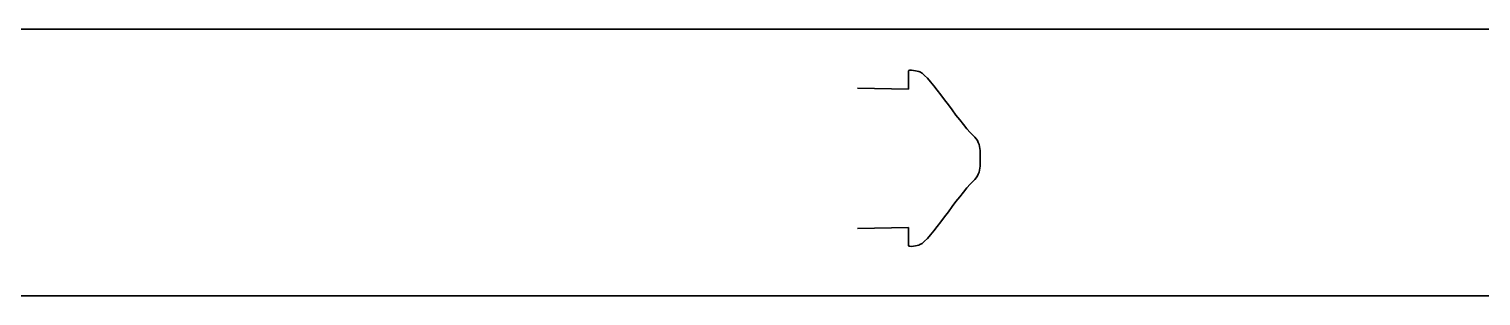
# Model space of a CAD drawing. Header units: inches. Extents: x 17 to 980, y -926 to -230.
# Drawn here: x 512.2 to 655.5, y -871.2 to -844.8 of the extents above; entities that cross this region are included whole.
import ezdxf

# ---------------------------------------------------------------- set-up
doc = ezdxf.new("R2010")
doc.units = ezdxf.units.IN
doc.header["$MEASUREMENT"] = 0
doc.layers.add('Layer 1', color=7, linetype='Continuous')

msp = doc.modelspace()

# ---------------------------------------------------------------- linework, layer by layer
at = {"layer": 'Layer 1', "color": 179, "lineweight": 35, "true_color": 0x231f20}
for points, knots in [([(728.67, -847.8), (728.67, -846.16), (727.35, -844.83), (725.71, -844.83), (725.71, -844.83), (149.46, -844.83), (149.46, -844.83), (148.02, -844.83), (146.63, -845.44), (145.6, -846.35)], [0, 0, 0, 0, 1, 1, 1, 2, 2, 2, 3, 3, 3, 3]), ([(593.94, -850.65), (593.94, -850.65), (598.96, -850.75), (598.96, -850.75), (598.96, -850.75), (598.96, -848.99), (598.96, -848.99), (598.96, -848.78), (599.88, -848.98), (600.08, -849.06), (601.18, -849.52), (603.74, -853.83), (605.38, -855.36), (605.79, -855.74), (606.02, -856.26), (606.02, -856.82), (606.02, -856.82), (606.02, -858.35), (606.02, -858.35), (606.02, -858.91), (605.79, -859.44), (605.38, -859.81), (603.74, -861.34), (601.18, -865.65), (600.08, -866.11), (599.88, -866.19), (598.96, -866.4), (598.96, -866.18), (598.96, -866.18), (598.96, -864.42), (598.96, -864.42), (598.96, -864.42), (593.94, -864.52), (593.94, -864.52)], [0, 0, 0, 0, 1, 1, 1, 2, 2, 2, 3, 3, 3, 4, 4, 4, 5, 5, 5, 6, 6, 6, 7, 7, 7, 8, 8, 8, 9, 9, 9, 10, 10, 10, 11, 11, 11, 11]), ([(255.35, -871.17), (255.35, -871.17), (831.63, -871.17), (831.63, -871.17), (833.07, -871.17), (834.46, -870.55), (835.49, -869.65)], [0, 0, 0, 0, 1, 1, 1, 2, 2, 2, 2])]:
    msp.add_open_spline(points, degree=3, knots=knots, dxfattribs=at)

doc.saveas('drawing.dxf')
